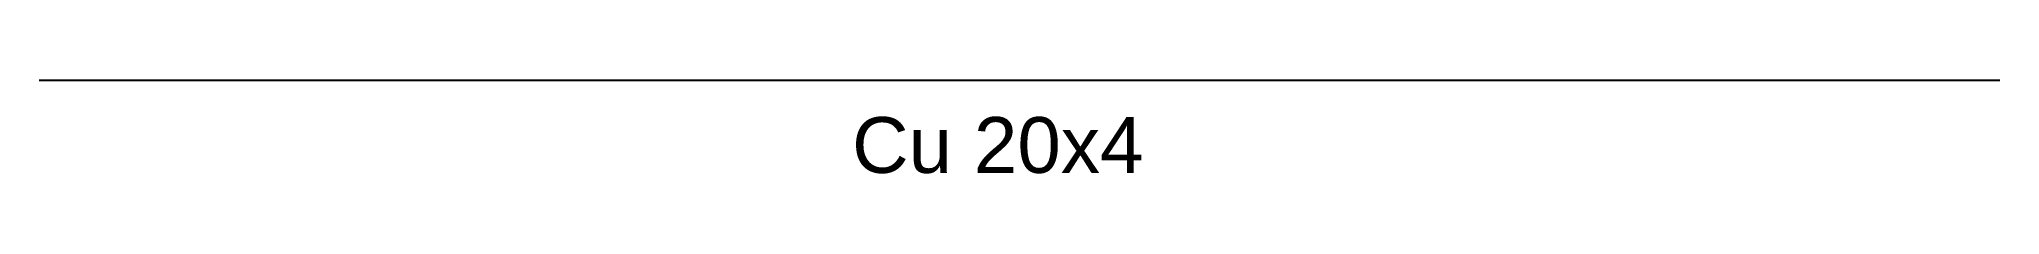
# Model space of a CAD drawing. Header units: millimetres. Extents: x 0 to 70, y -3.3 to 0.
import ezdxf
from ezdxf.enums import TextEntityAlignment as Align

# ---------------------------------------------------------------- set-up
doc = ezdxf.new("R2010")
doc.units = ezdxf.units.MM
doc.layers.get('0').update_dxf_attribs({"lineweight": 25, "true_color": 0xffffff})
doc.styles.add('textstyle0', font='')
doc.styles.get('textstyle0').set_extended_font_data('Arial')

msp = doc.modelspace()

# ---------------------------------------------------------------- linework, layer by layer
msp.add_line((0, 0), (70, 0))

# ---------------------------------------------------------------- texts
at = {"style": 'textstyle0'}
msp.add_text('Cu 20x4', height=2, dxfattribs=at).set_placement((34.225, -1.318), align=Align.TOP_CENTER)

doc.saveas('drawing.dxf')
